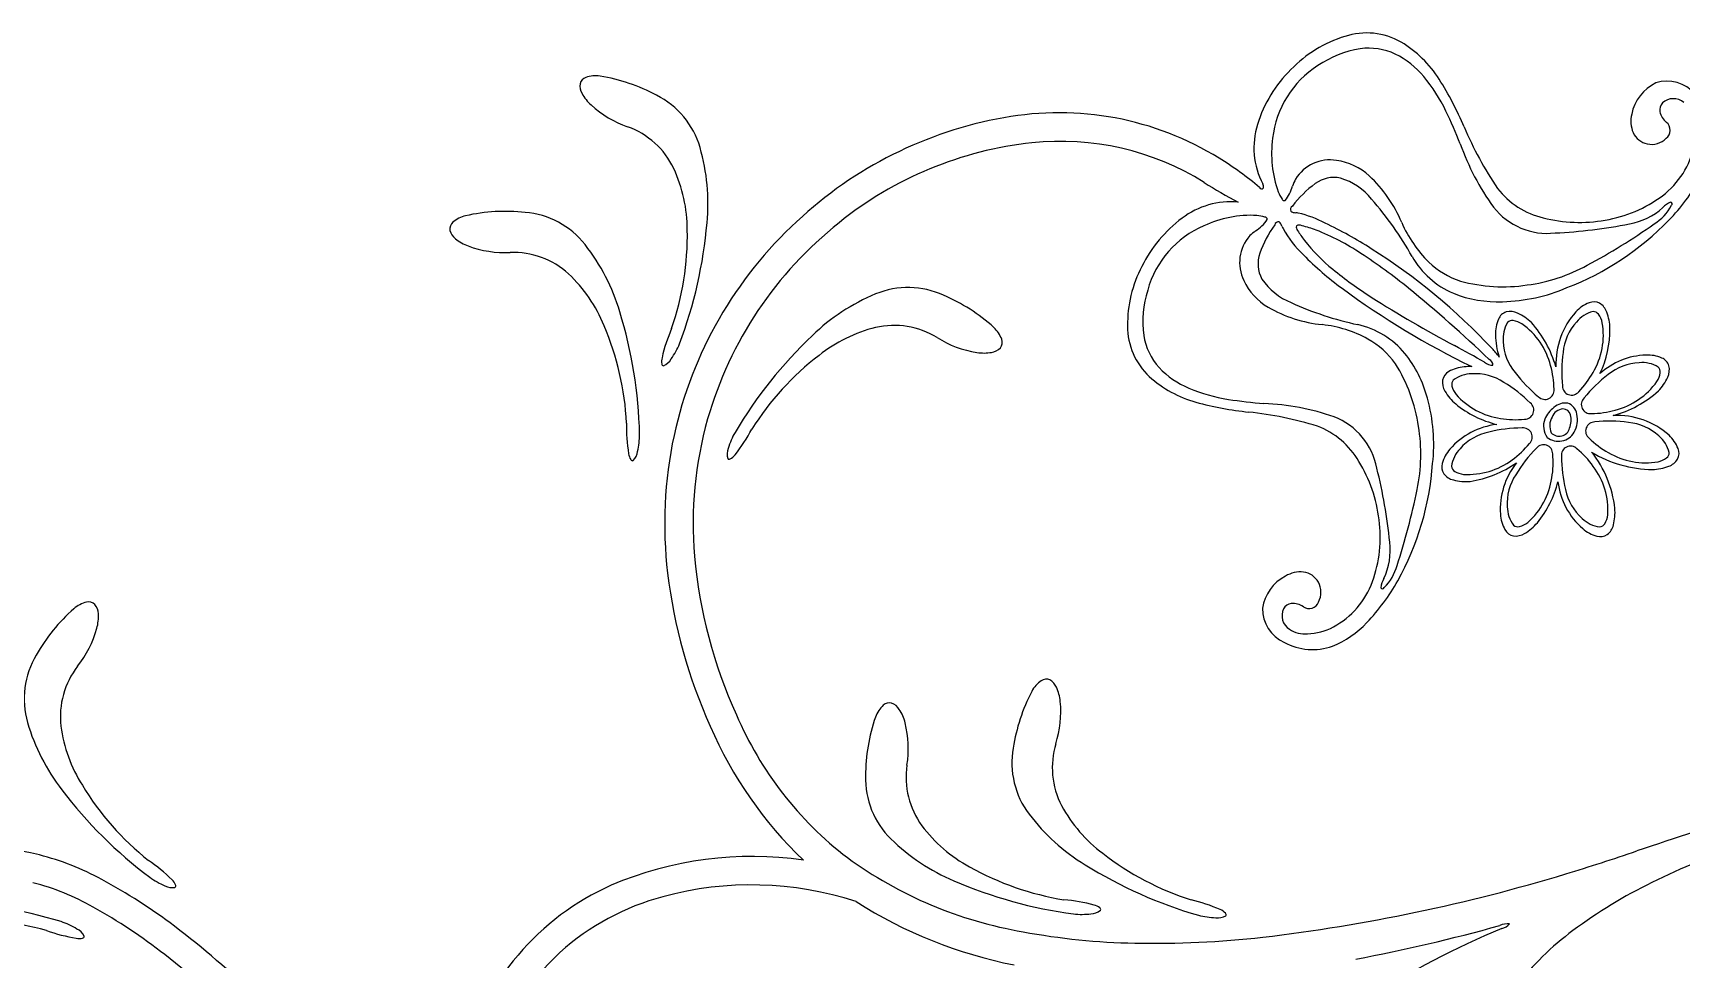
# Model space of a CAD drawing. Extents: x -4 to 4, y -4.07 to 4.07.
# Drawn here: x -0.791 to 0.542, y 3.317 to 4.066 of the extents above; entities that cross this region are included whole.
import ezdxf

# ---------------------------------------------------------------- set-up
doc = ezdxf.new("R2010")
doc.units = 0

msp = doc.modelspace()

# ---------------------------------------------------------------- linework, layer by layer
at = {"color": 7, "linetype": 'CONTINUOUS'}
for centre, radius, start, end in [((0.287744, 4.009721), 0.056523, 60.365346, 108.101369), ((0.287744, 4.009721), 0.056523, 60.365346, 108.101369), ((0.300882, 3.964591), 0.103513, 107.252178, 135.892366), ((0.300882, 3.964591), 0.103513, 107.252178, 135.892366), ((0.266107, 3.977368), 0.095384, 32.617442, 58.677936), ((0.266107, 3.977368), 0.095384, 32.617442, 58.677936), ((-0.336255, 4.023461), 0.012084, 171.941283, 210.832768), ((-0.336255, 4.023461), 0.012084, 171.941283, 210.832768), ((-0.341247, 4.023492), 0.007168, 108.662447, 166.587989), ((-0.341247, 4.023492), 0.007168, 108.662447, 166.587989), ((-0.335632, 4.006944), 0.024643, 81.621984, 108.718081), ((-0.335632, 4.006944), 0.024643, 81.621984, 108.718081), ((-0.355591, 3.886976), 0.146256, 61.754819, 80.734426), ((-0.355591, 3.886976), 0.146256, 61.754819, 80.734426), ((0.300288, 3.961356), 0.105373, 134.404225, 162.96138), ((0.300288, 3.961356), 0.105373, 134.404225, 162.96138), ((0.108999, 3.880302), 0.280052, 23.112465, 32.01839), ((0.108999, 3.880302), 0.280052, 23.112465, 32.01839), ((0.536832, 3.993916), 0.035344, 115.466535, 169.311409), ((0.536832, 3.993916), 0.035344, 115.466535, 169.311409), ((0.530668, 3.997442), 0.029786, 40.787757, 107.652642), ((0.530668, 3.997442), 0.029786, 40.787757, 107.652642), ((-0.314426, 4.034997), 0.036762, 208.834075, 227.362932), ((-0.314426, 4.034997), 0.036762, 208.834075, 227.362932), ((-0.316834, 3.95473), 0.06826, 15.984536, 63.498717), ((-0.316834, 3.95473), 0.06826, 15.984536, 63.498717), ((0.535728, 3.999859), 0.013183, 49.722999, 131.929096), ((0.535728, 3.999859), 0.013183, 49.722999, 131.929096), ((-0.281171, 4.072016), 0.086524, 227.767448, 250.688784), ((-0.281171, 4.072016), 0.086524, 227.767448, 250.688784), ((0.039101, 3.755915), 0.245777, 58.234962, 100.4917), ((0.039101, 3.755915), 0.245777, 58.234962, 100.4917), ((0.525888, 3.994754), 0.024464, 166.484313, 202.025295), ((0.525888, 3.994754), 0.024464, 166.484313, 202.025295), ((0.533356, 4.003899), 0.008643, 138.136576, 189.280907), ((0.533356, 4.003899), 0.008643, 138.136576, 189.280907), ((0.539141, 4.00539), 0.014603, 191.394197, 231.945424), ((0.539141, 4.00539), 0.014603, 191.394197, 231.945424), ((-0.332318, 3.927888), 0.066412, 25.630568, 70.166452), ((-0.332318, 3.927888), 0.066412, 25.630568, 70.166452), ((0.051751, 3.674368), 0.328273, 100.070846, 133.169581), ((0.051751, 3.674368), 0.328273, 100.070846, 133.169581), ((0.259338, 3.973301), 0.062724, 162.433566, 207.80418), ((0.259338, 3.973301), 0.062724, 162.433566, 207.80418), ((0.635676, 4.104097), 0.292202, 202.934472, 214.069959), ((0.635676, 4.104097), 0.292202, 202.934472, 214.069959), ((0.51804, 3.992367), 0.01631, 204.591179, 257.69784), ((0.51804, 3.992367), 0.01631, 204.591179, 257.69784), ((0.525104, 3.987503), 0.008134, 306.914647, 411.757449), ((0.525104, 3.987503), 0.008134, 306.914647, 411.757449), ((-0.406452, 3.928436), 0.161655, 354.387685, 376.196686), ((-0.406452, 3.928436), 0.161655, 354.387685, 376.196686), ((0.048768, 3.680542), 0.298446, 96.074991, 128.942523), ((0.048768, 3.680542), 0.298446, 96.074991, 128.942523), ((0.040493, 3.760186), 0.218373, 57.965974, 96.127451), ((0.040493, 3.760186), 0.218373, 57.965974, 96.127451), ((0.518009, 3.993125), 0.017046, 258.343289, 314.656479), ((0.518009, 3.993125), 0.017046, 258.343289, 314.656479), ((0.486178, 3.988896), 0.06792, 306.82203, 348.514845), ((0.486178, 3.988896), 0.06792, 306.82203, 348.514845), ((0.016267, 3.719463), 0.28879, 50.169326, 58.190438), ((0.016267, 3.719463), 0.28879, 50.169326, 58.190438), ((-0.380932, 3.906685), 0.11943, 0.096586, 24.712924), ((-0.380932, 3.906685), 0.11943, 0.096586, 24.712924), ((0.333313, 4.219899), 0.326688, 237.195805, 242.778976), ((0.333313, 4.219899), 0.326688, 237.195805, 242.778976), ((0.261414, 3.923884), 0.025444, 78.213367, 126.654028), ((0.261414, 3.923884), 0.025444, 78.213367, 126.654028), ((0.251171, 3.89891), 0.052217, 38.968418, 72.800491), ((0.251171, 3.89891), 0.052217, 38.968418, 72.800491), ((0.417165, 4.026661), 0.160432, 315.776572, 330.865691), ((0.417165, 4.026661), 0.160432, 315.776572, 330.865691), ((0.20284, 3.941711), 0.001666, 196.548067, 328.464933), ((0.20284, 3.941711), 0.001666, 196.548067, 328.464933), ((0.19969, 3.941891), 0.004689, 347.040555, 387.325672), ((0.19969, 3.941891), 0.004689, 347.040555, 387.325672), ((0.300599, 3.870727), 0.091483, 126.46768, 142.728156), ((0.300599, 3.870727), 0.091483, 126.46768, 142.728156), ((0.090786, 3.755327), 0.26743, 29.079379, 41.276435), ((0.090786, 3.755327), 0.26743, 29.079379, 41.276435), ((0.445638, 3.98079), 0.065848, 217.829698, 256.792871), ((0.445638, 3.98079), 0.065848, 217.829698, 256.792871), ((0.463705, 4.018843), 0.105361, 279.222579, 306.844648), ((0.463705, 4.018843), 0.105361, 279.222579, 306.844648), ((-0.434974, 3.894336), 0.024643, 103.618208, 130.714306), ((-0.434974, 3.894336), 0.024643, 103.618208, 130.714306), ((-0.408548, 3.775623), 0.146258, 83.750246, 102.729853), ((-0.408548, 3.775623), 0.146258, 83.750246, 102.729853), ((-0.397988, 3.852962), 0.068261, 37.980148, 85.49433), ((-0.397988, 3.852962), 0.068261, 37.980148, 85.49433), ((0.178055, 3.864509), 0.065143, 84.872107, 127.303126), ((0.178055, 3.864509), 0.065143, 84.872107, 127.303126), ((0.229444, 3.923284), 0.003286, 120.028148, 204.188098), ((0.229444, 3.923284), 0.003286, 120.028148, 204.188098), ((0.230506, 3.928688), 0.007877, 238.978776, 270.222426), ((0.230506, 3.928688), 0.007877, 238.978776, 270.222426), ((0.225496, 3.87722), 0.043882, 80.800256, 83.402977), ((0.225496, 3.87722), 0.043882, 80.800256, 83.402977), ((0.207888, 3.82192), 0.101645, 62.85182, 75.980862), ((0.207888, 3.82192), 0.101645, 62.85182, 75.980862), ((-0.446378, 3.907577), 0.007169, 130.660263, 188.585805), ((-0.446378, 3.907577), 0.007169, 130.660263, 188.585805), ((-0.441738, 3.909417), 0.012084, 193.937987, 232.829472), ((-0.441738, 3.909417), 0.012084, 193.937987, 232.829472), ((-0.492836, 3.902662), 0.231372, 340.91955, 361.046078), ((-0.492836, 3.902662), 0.231372, 340.91955, 361.046078), ((0.051875, 3.669716), 0.331765, 132.635618, 167.654038), ((0.051875, 3.669716), 0.331765, 132.635618, 167.654038), ((-0.609073, 3.943685), 0.364825, 339.316086, 355.116329), ((-0.609073, 3.943685), 0.364825, 339.316086, 355.116329), ((0.056181, 3.667106), 0.313567, 128.452868, 163.931877), ((0.056181, 3.667106), 0.313567, 128.452868, 163.931877), ((0.202928, 3.829517), 0.10806, 126.549148, 153.741289), ((0.202928, 3.829517), 0.10806, 126.549148, 153.741289), ((0.28763, 3.857362), 0.091487, 144.190558, 160.450578), ((0.28763, 3.857362), 0.091487, 144.190558, 160.450578), ((0.216637, 3.910146), 0.003285, 82.731009, 166.898745), ((0.216637, 3.910146), 0.003285, 82.731009, 166.898745), ((0.211775, 3.907556), 0.007878, 16.699588, 47.940763), ((0.211775, 3.907556), 0.007878, 16.699588, 47.940763), ((0.259548, 3.927327), 0.043872, 203.51993, 206.123109), ((0.259548, 3.927327), 0.043872, 203.51993, 206.123109), ((0.300326, 3.952762), 0.091813, 209.171061, 226.095198), ((0.300326, 3.952762), 0.091813, 209.171061, 226.095198), ((0.099477, 3.589767), 0.357814, 57.533804, 64.367165), ((0.099477, 3.589767), 0.357814, 57.533804, 64.367165), ((0.459752, 4.028793), 0.115839, 255.421199, 280.363718), ((0.459752, 4.028793), 0.115839, 255.421199, 280.363718), ((0.367812, 4.073325), 0.228348, 291.013337, 316.022665), ((0.367812, 4.073325), 0.228348, 291.013337, 316.022665), ((-0.425819, 3.928289), 0.036762, 230.829305, 249.358162), ((-0.425819, 3.928289), 0.036762, 230.829305, 249.358162), ((-0.408849, 3.97507), 0.086524, 249.763182, 272.684518), ((-0.408849, 3.97507), 0.086524, 249.763182, 272.684518), ((-0.471235, 3.795016), 0.161656, 16.383374, 38.192376), ((-0.471235, 3.795016), 0.161656, 16.383374, 38.192376), ((0.021165, 3.465276), 0.504887, 43.199926, 57.619406), ((0.021165, 3.465276), 0.504887, 43.199926, 57.619406), ((-0.402291, 3.822275), 0.066413, 47.625804, 92.161909), ((-0.402291, 3.822275), 0.066413, 47.625804, 92.161909), ((0.225365, 3.879383), 0.025443, 160.263693, 208.70523), ((0.225365, 3.879383), 0.025443, 160.263693, 208.70523), ((0.437396, 4.08737), 0.283903, 225.002837, 233.337301), ((0.437396, 4.08737), 0.283903, 225.002837, 233.337301), ((0.38509, 3.919834), 0.069733, 209.681535, 247.058222), ((0.38509, 3.919834), 0.069733, 209.681535, 247.058222), ((-0.439427, 3.784407), 0.119431, 22.092074, 46.708412), ((-0.439427, 3.784407), 0.119431, 22.092074, 46.708412), ((0.196051, 3.830183), 0.101628, 152.362993, 180.636922), ((0.196051, 3.830183), 0.101628, 152.362993, 180.636922), ((0.246279, 3.896451), 0.052217, 214.117499, 247.949796), ((0.246279, 3.896451), 0.052217, 214.117499, 247.949796), ((-0.04759, 3.705623), 0.161658, 112.436716, 134.24549), ((-0.04759, 3.705623), 0.161658, 112.436716, 134.24549), ((-0.083003, 3.792047), 0.068261, 65.13504, 112.649001), ((-0.083003, 3.792047), 0.068261, 65.13504, 112.649001), ((-0.111731, 3.719474), 0.146254, 47.898519, 66.878581), ((-0.111731, 3.719474), 0.146254, 47.898519, 66.878581), ((0.665976, 4.400465), 0.671552, 233.643717, 244.115135), ((0.665976, 4.400465), 0.671552, 233.643717, 244.115135), ((0.393518, 3.944194), 0.095468, 248.098983, 272.51458), ((0.393518, 3.944194), 0.095468, 248.098983, 272.51458), ((0.394426, 3.988645), 0.139865, 271.343788, 293.275652), ((0.394426, 3.988645), 0.139865, 271.343788, 293.275652), ((-0.664826, 3.733267), 0.364834, 1.311682, 17.111697), ((-0.664826, 3.733267), 0.364834, 1.311682, 17.111697), ((0.336977, 4.091688), 0.26744, 245.642071, 257.838899), ((0.336977, 4.091688), 0.26744, 245.642071, 257.838899), ((0.403828, 3.830732), 0.010293, 108.084869, 157.027898), ((0.403828, 3.830732), 0.010293, 108.084869, 157.027898), ((0.403835, 3.827082), 0.01381, 64.252927, 103.405525), ((0.403835, 3.827082), 0.01381, 64.252927, 103.405525), ((0.393199, 3.80279), 0.040323, 46.428396, 65.635145), ((0.393199, 3.80279), 0.040323, 46.428396, 65.635145), ((0.503789, 3.798562), 0.062985, 138.111441, 182.178283), ((0.503789, 3.798562), 0.062985, 138.111441, 182.178283), ((0.478829, 3.820048), 0.030065, 111.875024, 136.834755), ((0.478829, 3.820048), 0.030065, 111.875024, 136.834755), ((0.471488, 3.838406), 0.010294, 63.084677, 112.028145), ((0.471488, 3.838406), 0.010294, 63.084677, 112.028145), ((0.468912, 3.835821), 0.01381, 19.252437, 58.404813), ((0.468912, 3.835821), 0.01381, 19.252437, 58.404813), ((0.444213, 3.826164), 0.040324, 1.428697, 20.635445), ((0.444213, 3.826164), 0.040324, 1.428697, 20.635445), ((-0.541688, 3.738762), 0.231383, 2.915715, 23.041333), ((-0.541688, 3.738762), 0.231383, 2.915715, 23.041333), ((-0.153359, 3.774162), 0.131876, 156.36682, 167.150172), ((-0.153359, 3.774162), 0.131876, 156.36682, 167.150172), ((-0.080514, 3.71198), 0.119431, 103.920523, 128.536861), ((-0.080514, 3.71198), 0.119431, 103.920523, 128.536861), ((-0.094304, 3.763194), 0.066413, 58.46674, 103.002624), ((-0.094304, 3.763194), 0.066413, 58.46674, 103.002624), ((-0.030479, 3.809963), 0.024643, 19.91451, 47.010608), ((-0.030479, 3.809963), 0.024643, 19.91451, 47.010608), ((0.150535, 3.82899), 0.056106, 179.934616, 226.669774), ((0.150535, 3.82899), 0.056106, 179.934616, 226.669774), ((0.265232, 3.762239), 0.069733, 39.859315, 77.236226), ((0.265232, 3.762239), 0.069733, 39.859315, 77.236226), ((0.422001, 3.82294), 0.030066, 156.874053, 181.83333), ((0.422001, 3.82294), 0.030066, 156.874053, 181.83333), ((0.348358, 3.768336), 0.096589, 16.746884, 41.236573), ((0.348358, 3.768336), 0.096589, 16.746884, 41.236573), ((0.39968, 3.826734), 0.084846, 334.778201, 360.294234), ((0.39968, 3.826734), 0.084846, 334.778201, 360.294234), ((-0.32275, 3.83697), 0.059279, 324.428402, 338.063127), ((-0.32275, 3.83697), 0.059279, 324.428402, 338.063127), ((0.090823, 3.55687), 0.364823, 133.517232, 149.317704), ((0.090823, 3.55687), 0.364823, 133.517232, 149.317704), ((-0.013649, 3.89313), 0.086523, 237.944147, 260.86571), ((-0.013649, 3.89313), 0.086523, 237.944147, 260.86571), ((-0.017188, 3.819788), 0.012084, 277.800662, 316.691924), ((-0.017188, 3.819788), 0.012084, 277.800662, 316.691924), ((-0.014048, 3.815908), 0.007169, 322.043409, 379.968092), ((-0.014048, 3.815908), 0.007169, 322.043409, 379.968092), ((0.445079, 3.821838), 0.053128, 179.848225, 199.612878), ((0.445079, 3.821838), 0.053128, 179.848225, 199.612878), ((-0.268645, 3.800359), 0.013652, 166.73855, 188.09551), ((-0.268645, 3.800359), 0.013652, 166.73855, 188.09551), ((-0.280705, 3.798464), 0.001456, 181.089712, 272.002807), ((-0.280705, 3.798464), 0.001456, 181.089712, 272.002807), ((-0.285505, 3.808588), 0.012554, 292.72913, 330.919582), ((-0.285505, 3.808588), 0.012554, 292.72913, 330.919582), ((-0.013794, 3.622057), 0.231369, 127.587202, 147.713958), ((-0.013794, 3.622057), 0.231369, 127.587202, 147.713958), ((-0.021806, 3.844042), 0.036763, 261.27141, 279.800267), ((-0.021806, 3.844042), 0.036763, 261.27141, 279.800267), ((0.244377, 3.747085), 0.09547, 14.403631, 38.819001), ((0.244377, 3.747085), 0.09547, 14.403631, 38.819001), ((0.319791, 3.746337), 0.094799, 37.467741, 42.92127), ((0.319791, 3.746337), 0.094799, 37.467741, 42.92127), ((0.515757, 3.746957), 0.058727, 92.085136, 132.030682), ((0.515757, 3.746957), 0.058727, 92.085136, 132.030682), ((0.514583, 3.775596), 0.030064, 66.874769, 91.834726), ((0.514583, 3.775596), 0.030064, 66.874769, 91.834726), ((0.522373, 3.793768), 0.010293, 18.084431, 67.028336), ((0.522373, 3.793768), 0.010293, 18.084431, 67.028336), ((0.175562, 3.85933), 0.095385, 228.240729, 254.300998), ((0.175562, 3.85933), 0.095385, 228.240729, 254.300998), ((0.362807, 3.783683), 0.013811, 172.736014, 211.887276), ((0.362807, 3.783683), 0.013811, 172.736014, 211.887276), ((0.359178, 3.783299), 0.010294, 119.113303, 168.056333), ((0.359178, 3.783299), 0.010294, 119.113303, 168.056333), ((0.368867, 3.766064), 0.030065, 94.306792, 119.266296), ((0.368867, 3.766064), 0.030065, 94.306792, 119.266296), ((0.371455, 3.751812), 0.044497, 88.266206, 96.251151), ((0.371455, 3.751812), 0.044497, 88.266206, 96.251151), ((0.49443, 3.804398), 0.040324, 316.429338, 335.635631), ((0.49443, 3.804398), 0.040324, 316.429338, 335.635631), ((0.518723, 3.793762), 0.013811, 334.251526, 373.403233), ((0.518723, 3.793762), 0.013811, 334.251526, 373.403233), ((0.385825, 3.796857), 0.040326, 210.504778, 229.710616), ((0.385825, 3.796857), 0.040326, 210.504778, 229.710616), ((0.46433, 3.842151), 0.088401, 284.965606, 312.142833), ((0.46433, 3.842151), 0.088401, 284.965606, 312.142833), ((0.222712, 4.037886), 0.280054, 254.899192, 263.805117), ((0.222712, 4.037886), 0.280054, 254.899192, 263.805117), ((0.161865, 3.468866), 0.292212, 72.848602, 83.98386), ((0.161865, 3.468866), 0.292212, 72.848602, 83.98386), ((0.202111, 3.733282), 0.13987, 353.642461, 375.573644), ((0.202111, 3.733282), 0.13987, 353.642461, 375.573644), ((0.413284, 3.831706), 0.08468, 230.785983, 256.092617), ((0.413284, 3.831706), 0.08468, 230.785983, 256.092617), ((0.45295, 3.7448), 0.022951, 126.732528, 157.120259), ((0.45295, 3.7448), 0.022951, 126.732528, 157.120259), ((0.447134, 3.751909), 0.010124, 93.543707, 159.308605), ((0.447134, 3.751909), 0.010124, 93.543707, 159.308605), ((0.448431, 3.753414), 0.013432, 81.11211, 133.276101), ((0.448431, 3.753414), 0.013432, 81.11211, 133.276101), ((0.446518, 3.755596), 0.006417, 15.852118, 90.086729), ((0.446518, 3.755596), 0.006417, 15.852118, 90.086729), ((0.446556, 3.756048), 0.011347, 9.4763, 69.627838), ((0.446556, 3.756048), 0.011347, 9.4763, 69.627838), ((0.437117, 3.753353), 0.021129, 331.252159, 372.471948), ((0.437117, 3.753353), 0.021129, 331.252159, 372.471948), ((-0.178779, 3.746763), 0.131879, 178.362424, 189.145776), ((-0.178779, 3.746763), 0.131879, 178.362424, 189.145776), ((0.056351, 3.669142), 0.313173, 164.298502, 184.816816), ((0.056351, 3.669142), 0.313173, 164.298502, 184.816816), ((-0.326119, 3.807013), 0.131877, 321.482522, 332.266102), ((-0.326119, 3.807013), 0.131877, 321.482522, 332.266102), ((0.224533, 3.686571), 0.065849, 30.124743, 69.087471), ((0.224533, 3.686571), 0.065849, 30.124743, 69.087471), ((0.400336, 3.689626), 0.060338, 97.048934, 138.669699), ((0.400336, 3.689626), 0.060338, 97.048934, 138.669699), ((0.446058, 3.748204), 0.015284, 158.833896, 216.769536), ((0.446058, 3.748204), 0.015284, 158.833896, 216.769536), ((0.449861, 3.748498), 0.014059, 150.193033, 203.946424), ((0.449861, 3.748498), 0.014059, 150.193033, 203.946424), ((0.443457, 3.748742), 0.008771, 222.722075, 344.43346), ((0.443457, 3.748742), 0.008771, 222.722075, 344.43346), ((0.43165, 3.753347), 0.021418, 341.040271, 370.768881), ((0.43165, 3.753347), 0.021418, 341.040271, 370.768881), ((0.490039, 3.693463), 0.063352, 48.208924, 92.60579), ((0.490039, 3.693463), 0.063352, 48.208924, 92.60579), ((-0.359369, 3.741559), 0.059281, 346.422826, 360.057323), ((-0.359369, 3.741559), 0.059281, 346.422826, 360.057323), ((0.063362, 3.668973), 0.34315, 167.942908, 186.677808), ((0.063362, 3.668973), 0.34315, 167.942908, 186.677808), ((-0.171304, 3.713905), 0.059274, 150.568684, 164.204551), ((-0.171304, 3.713905), 0.059274, 150.568684, 164.204551), ((0.442949, 3.750514), 0.014654, 231.436842, 330.017388), ((0.442949, 3.750514), 0.014654, 231.436842, 330.017388), ((0.51169, 3.718768), 0.030064, 21.872959, 46.833143), ((0.51169, 3.718768), 0.030064, 21.872959, 46.833143), ((-0.295488, 3.727875), 0.013651, 188.734341, 210.091074), ((-0.295488, 3.727875), 0.013651, 188.734341, 210.091074), ((-0.305961, 3.721601), 0.001456, 203.082243, 293.994753), ((-0.305961, 3.721601), 0.001456, 203.082243, 293.994753), ((-0.314203, 3.729191), 0.012554, 314.724248, 352.914922), ((-0.314203, 3.729191), 0.012554, 314.724248, 352.914922), ((-0.216724, 3.725279), 0.012553, 157.713025, 195.90526), ((-0.216724, 3.725279), 0.012553, 157.713025, 195.90526), ((-0.227629, 3.722707), 0.001456, 216.634628, 307.545578), ((-0.227629, 3.722707), 0.001456, 216.634628, 307.545578), ((-0.233678, 3.733311), 0.013652, 300.537715, 321.894221), ((-0.233678, 3.733311), 0.013652, 300.537715, 321.894221), ((0.182713, 3.659098), 0.115842, 6.554393, 31.496685), ((0.182713, 3.659098), 0.115842, 6.554393, 31.496685), ((0.358784, 3.715205), 0.010294, 164.112616, 213.054552), ((0.358784, 3.715205), 0.010294, 164.112616, 213.054552), ((0.377822, 3.709869), 0.030065, 139.304939, 164.26467), ((0.377822, 3.709869), 0.030065, 139.304939, 164.26467), ((0.357535, 3.792914), 0.09053, 278.777695, 304.581157), ((0.357535, 3.792914), 0.09053, 278.777695, 304.581157), ((0.456492, 3.680605), 0.060747, 141.550456, 183.574375), ((0.456492, 3.680605), 0.060747, 141.550456, 183.574375), ((0.5192, 3.807115), 0.094045, 238.241415, 269.762608), ((0.5192, 3.807115), 0.094045, 238.241415, 269.762608), ((0.399252, 3.671503), 0.089776, 6.431273, 38.305444), ((0.399252, 3.671503), 0.089776, 6.431273, 38.305444), ((0.527462, 3.728684), 0.013811, 289.252942, 328.404873), ((0.527462, 3.728684), 0.013811, 289.252942, 328.404873), ((0.530047, 3.726108), 0.010294, 333.085334, 382.027488), ((0.530047, 3.726108), 0.010294, 333.085334, 382.027488), ((0.113353, 3.7341), 0.228351, 330.895606, 355.904934), ((0.113353, 3.7341), 0.228351, 330.895606, 355.904934), ((0.361078, 3.718042), 0.01381, 217.734118, 256.887606), ((0.361078, 3.718042), 0.01381, 217.734118, 256.887606), ((0.368038, 3.743629), 0.040321, 255.504561, 274.712675), ((0.368038, 3.743629), 0.040321, 255.504561, 274.712675), ((0.517805, 3.753381), 0.040322, 271.428714, 290.635917), ((0.517805, 3.753381), 0.040322, 271.428714, 290.635917), ((0.360223, 3.723482), 0.084656, 320.782228, 346.096786), ((0.360223, 3.723482), 0.084656, 320.782228, 346.096786), ((0.502284, 3.710544), 0.06034, 187.048241, 228.669227), ((0.502284, 3.710544), 0.06034, 187.048241, 228.669227), ((0.448275, 3.678246), 0.040325, 345.505352, 364.712101), ((0.448275, 3.678246), 0.040325, 345.505352, 364.712101), ((0.193384, 3.658211), 0.105363, 340.074121, 367.695964), ((0.193384, 3.658211), 0.105363, 340.074121, 367.695964), ((0.425842, 3.679074), 0.030064, 184.304959, 209.265596), ((0.425842, 3.679074), 0.030064, 184.304959, 209.265596), ((0.395051, 3.696032), 0.040325, 300.50455, 319.710843), ((0.395051, 3.696032), 0.040325, 300.50455, 319.710843), ((0.482038, 3.688031), 0.030066, 229.306957, 254.266235), ((0.482038, 3.688031), 0.030066, 229.306957, 254.266235), ((0.473865, 3.671286), 0.013811, 307.737018, 346.889839), ((0.473865, 3.671286), 0.013811, 307.737018, 346.889839), ((0.408608, 3.669386), 0.010293, 209.114706, 258.058174), ((0.408608, 3.669386), 0.010293, 209.114706, 258.058174), ((0.408225, 3.673015), 0.013811, 262.736125, 301.887165), ((0.408225, 3.673015), 0.013811, 262.736125, 301.887165), ((0.476703, 3.668992), 0.010294, 254.112479, 303.05529), ((0.476703, 3.668992), 0.010294, 254.112479, 303.05529), ((0.136878, 3.677979), 0.394163, 185.113956, 204.477724), ((0.136878, 3.677979), 0.394163, 185.113956, 204.477724), ((0.142576, 3.67961), 0.423065, 186.861142, 204.326302), ((0.142576, 3.67961), 0.423065, 186.861142, 204.326302), ((0.238513, 3.595503), 0.035344, 117.606437, 171.452179), ((0.238513, 3.595503), 0.035344, 117.606437, 171.452179), ((0.234527, 3.605729), 0.024465, 84.893973, 120.43406), ((0.234527, 3.605729), 0.024465, 84.893973, 120.43406), ((0.234527, 3.613933), 0.01631, 29.22056, 82.328307), ((0.234527, 3.613933), 0.01631, 29.22056, 82.328307), ((0.233792, 3.613741), 0.017046, 332.2617, 388.575968), ((0.233792, 3.613741), 0.017046, 332.2617, 388.575968), ((0.228577, 3.645426), 0.06792, 298.402897, 340.096156), ((0.228577, 3.645426), 0.06792, 298.402897, 340.096156), ((0.172364, 3.700461), 0.16043, 316.052355, 331.141703), ((0.172364, 3.700461), 0.16043, 316.052355, 331.141703), ((-0.660489, 3.490997), 0.146257, 131.571489, 150.551324), ((-0.741474, 3.581728), 0.024643, 103.586828, 130.682926), ((-0.745572, 3.598715), 0.007169, 45.716864, 103.642191), ((-0.749774, 3.596021), 0.012084, 1.473281, 40.364988), ((0.233346, 3.600375), 0.029787, 179.266442, 246.130696), ((0.233346, 3.600375), 0.029787, 179.266442, 246.130696), ((0.232506, 3.594829), 0.013184, 154.990406, 237.196503), ((0.232506, 3.594829), 0.013184, 154.990406, 237.196503), ((0.22795, 3.595923), 0.008643, 97.637419, 148.78175), ((0.22795, 3.595923), 0.008643, 97.637419, 148.78175), ((0.228208, 3.589954), 0.014603, 54.97534, 95.526123), ((0.228208, 3.589954), 0.014603, 54.97534, 95.526123), ((0.241236, 3.608589), 0.008134, 235.161081, 340.005543), ((0.241236, 3.608589), 0.008134, 235.161081, 340.005543), ((-0.82228, 3.607622), 0.086523, 321.61669, 344.538253), ((-0.774388, 3.594106), 0.036761, 344.941887, 363.470972), ((0.238637, 3.627496), 0.047364, 271.505547, 298.015012), ((0.238637, 3.627496), 0.047364, 271.505547, 298.015012), ((0.230911, 3.642345), 0.077955, 291.984836, 316.942076), ((0.230911, 3.642345), 0.077955, 291.984836, 316.942076), ((0.244204, 3.615874), 0.048493, 241.804696, 289.127683), ((0.244204, 3.615874), 0.048493, 241.804696, 289.127683), ((0.237869, 3.603107), 0.023046, 237.138464, 275.010349), ((0.237869, 3.603107), 0.023046, 237.138464, 275.010349), ((-0.729457, 3.52755), 0.06826, 148.806732, 196.321132), ((-0.702023, 3.513138), 0.066413, 142.139549, 186.675212), ((0.146683, 3.465942), 0.146253, 152.464432, 171.444267), ((0.146683, 3.465942), 0.146253, 152.464432, 171.444267), ((0.038669, 3.521825), 0.024643, 124.480012, 151.575884), ((0.038669, 3.521825), 0.024643, 124.480012, 151.575884), ((0.028782, 3.536234), 0.007168, 66.607117, 124.53223), ((0.028782, 3.536234), 0.007168, 66.607117, 124.53223), ((0.025818, 3.532218), 0.012083, 22.367947, 61.259655), ((0.025818, 3.532218), 0.012083, 22.367947, 61.259655), ((0.003505, 3.521651), 0.036761, 5.835065, 24.364149), ((0.003505, 3.521651), 0.036761, 5.835065, 24.364149), ((-0.086222, 3.50434), 0.024643, 132.972468, 160.068566), ((-0.086222, 3.50434), 0.024643, 132.972468, 160.068566), ((-0.098129, 3.51713), 0.007168, 75.099894, 133.025436), ((-0.098129, 3.51713), 0.007168, 75.099894, 133.025436), ((-0.100468, 3.512721), 0.012083, 30.858379, 69.749864), ((-0.100468, 3.512721), 0.012083, 30.858379, 69.749864), ((-0.120976, 3.498974), 0.036762, 14.327532, 32.856389), ((-0.120976, 3.498974), 0.036762, 14.327532, 32.856389), ((-0.04606, 3.517199), 0.086524, 342.509785, 365.431121), ((-0.04606, 3.517199), 0.086524, 342.509785, 365.431121), ((-0.639658, 3.553221), 0.161656, 196.109066, 217.918067), ((-0.649602, 3.521199), 0.119432, 187.592906, 212.209244), ((0.060883, 3.636102), 0.330758, 203.288066, 226.314224), ((0.060883, 3.636102), 0.330758, 203.288066, 226.314224), ((0.043075, 3.627776), 0.28807, 203.120248, 232.548644), ((0.043075, 3.627776), 0.28807, 203.120248, 232.548644), ((0.02886, 3.465019), 0.146253, 160.956002, 179.935837), ((0.02886, 3.465019), 0.146253, 160.956002, 179.935837), ((-0.169338, 3.487252), 0.086523, 351.001676, 373.923012), ((-0.169338, 3.487252), 0.086523, 351.001676, 373.923012), ((0.069218, 3.475495), 0.068261, 169.699841, 217.213803), ((0.069218, 3.475495), 0.068261, 169.699841, 217.213803), ((0.099985, 3.471814), 0.066412, 163.03263, 207.568515), ((0.099985, 3.471814), 0.066412, 163.03263, 207.568515), ((-0.049167, 3.463029), 0.06826, 178.191839, 225.705801), ((-0.049167, 3.463029), 0.06826, 178.191839, 225.705801), ((-0.018194, 3.463932), 0.066412, 171.524456, 216.060341), ((-0.018194, 3.463932), 0.066412, 171.524456, 216.060341), ((-0.47654, 3.674406), 0.364839, 217.189395, 232.989182), ((-0.552874, 3.577602), 0.23137, 211.259615, 231.38637), ((0.146085, 3.49804), 0.119431, 208.48602, 233.102132), ((0.146085, 3.49804), 0.119431, 208.48602, 233.102132), ((0.023529, 3.496678), 0.119431, 216.977801, 241.593912), ((0.023529, 3.496678), 0.119431, 216.977801, 241.593912), ((0.143955, 3.531503), 0.161654, 217.002314, 238.811315), ((0.143955, 3.531503), 0.161654, 217.002314, 238.811315), ((1.580776, 0.223745), 3.357257, 106.983658, 108.666519), ((1.580776, 0.223745), 3.357257, 106.983658, 108.666519), ((0.782997, 2.842862), 0.597804, 100.847496, 116.274077), ((0.782997, 2.842862), 0.597804, 100.847496, 116.274077), ((-0.95164, 2.678253), 0.741788, 77.051133, 86.090238), ((0.016483, 3.52946), 0.161657, 225.493781, 247.302555), ((0.016483, 3.52946), 0.161657, 225.493781, 247.302555), ((-0.838076, 3.193473), 0.214275, 61.229836, 75.774179), ((-0.20946, 3.111261), 0.288712, 81.657873, 113.199304), ((-0.20946, 3.111261), 0.288712, 81.657873, 113.199304), ((0.066604, 3.671082), 0.336844, 233.850791, 260.318873), ((0.066604, 3.671082), 0.336844, 233.850791, 260.318873), ((0.216339, 3.585229), 0.231368, 232.152409, 252.279164), ((0.216339, 3.585229), 0.231368, 232.152409, 252.279164), ((-0.113401, 5.224934), 1.923099, 286.997091, 288.797059), ((-0.113401, 5.224934), 1.923099, 286.997091, 288.797059), ((-0.771125, 3.287567), 0.131874, 45.15465, 55.93823), ((0.080138, 3.593288), 0.231371, 240.644486, 260.770787), ((0.080138, 3.593288), 0.231371, 240.644486, 260.770787), ((0.253119, 3.702873), 0.364816, 238.082492, 253.882963), ((0.253119, 3.702873), 0.364816, 238.082492, 253.882963), ((0.037213, 4.742145), 1.417372, 276.748136, 286.879675), ((0.037213, 4.742145), 1.417372, 276.748136, 286.879675), ((-0.840146, 3.186886), 0.198138, 60.282816, 75.511355), ((-0.946848, 2.98691), 0.44771, 52.802916, 61.751176), ((-0.661522, 3.431181), 0.059281, 234.245023, 247.879519), ((-0.677833, 3.387285), 0.012554, 241.386516, 279.577636), ((-0.687684, 3.371319), 0.013652, 24.210473, 45.567433), ((-0.676479, 3.376163), 0.001456, 300.301411, 391.212167), ((-0.235847, 3.182083), 0.213254, 114.178859, 139.63717), ((-0.235847, 3.182083), 0.213254, 114.178859, 139.63717), ((-0.209768, 3.104474), 0.272463, 71.880464, 105.196872), ((-0.209768, 3.104474), 0.272463, 71.880464, 105.196872), ((0.099145, 3.715075), 0.364823, 246.574162, 262.374405), ((0.099145, 3.715075), 0.364823, 246.574162, 262.374405), ((0.698696, 3.012254), 0.408596, 116.188811, 126.684471), ((0.698696, 3.012254), 0.408596, 116.188811, 126.684471), ((-0.874087, 2.99822), 0.364837, 73.054909, 88.854924), ((-0.957746, 2.970749), 0.444174, 51.949085, 60.929152), ((-0.228933, 3.171275), 0.202977, 104.919112, 131.892713), ((-0.228933, 3.171275), 0.202977, 104.919112, 131.892713), ((0.073825, 3.674828), 0.369479, 237.438302, 258.90363), ((0.073825, 3.674828), 0.369479, 237.438302, 258.90363), ((0.032278, 3.233476), 0.131874, 74.540085, 85.323666), ((0.032278, 3.233476), 0.131874, 74.540085, 85.323666), ((0.063887, 3.347395), 0.013652, 53.596828, 74.953561), ((0.063887, 3.347395), 0.013652, 53.596828, 74.953561), ((0.071274, 3.357115), 0.001456, 329.687864, 420.598619), ((0.071274, 3.357115), 0.001456, 329.687864, 420.598619), ((0.115872, 3.236431), 0.131876, 66.048141, 76.831493), ((0.115872, 3.236431), 0.131876, 66.048141, 76.831493), ((-0.84073, 3.116893), 0.231375, 74.658142, 94.78467), ((-0.786266, 3.290907), 0.059275, 58.165851, 71.801718), ((0.057311, 3.412393), 0.05928, 263.629651, 277.264376), ((0.057311, 3.412393), 0.05928, 263.629651, 277.264376), ((0.064637, 3.366141), 0.012553, 270.772829, 308.964172), ((0.064637, 3.366141), 0.012553, 270.772829, 308.964172), ((0.167053, 3.409692), 0.059281, 255.13573, 268.770227), ((0.167053, 3.409692), 0.059281, 255.13573, 268.770227), ((0.167468, 3.362866), 0.012554, 262.277944, 300.467504), ((0.167468, 3.362866), 0.012554, 262.277944, 300.467504), ((0.163958, 3.344435), 0.013651, 45.107617, 66.46435), ((0.163958, 3.344435), 0.013651, 45.107617, 66.46435), ((0.172699, 3.352957), 0.001456, 321.191439, 412.107264), ((0.172699, 3.352957), 0.001456, 321.191439, 412.107264), ((0.401581, 3.330456), 0.01501, 83.536032, 114.018558), ((0.401581, 3.330456), 0.01501, 83.536032, 114.018558), ((0.394861, 3.352476), 0.01101, 281.394683, 319.800178), ((0.394861, 3.352476), 0.01101, 281.394683, 319.800178), ((-0.734639, 3.464026), 0.131873, 250.105509, 260.889546), ((-0.75326, 3.347279), 0.013651, 260.473779, 281.831648), ((-0.760374, 3.32992), 0.012554, 26.465728, 64.657071), ((-0.750584, 3.335369), 0.001456, 274.837878, 365.748829), ((-1.137221, 2.740032), 0.759459, 39.370303, 52.622466), ((0.110173, 3.87638), 0.54661, 259.435727, 268.978206), ((0.110173, 3.87638), 0.54661, 259.435727, 268.978206), ((0.115391, 4.133341), 0.803623, 268.932976, 276.313329), ((0.115391, 4.133341), 0.803623, 268.932976, 276.313329), ((0.03695, 4.61628), 1.32167, 280.548929, 285.739497), ((0.03695, 4.61628), 1.32167, 280.548929, 285.739497), ((0.671942, 2.685398), 0.711536, 112.727922, 122.548362), ((0.671942, 2.685398), 0.711536, 112.727922, 122.548362), ((0.583487, 3.163951), 0.218124, 126.220729, 143.175636), ((0.583487, 3.163951), 0.218124, 126.220729, 143.175636), ((-1.153013, 2.724369), 0.758547, 38.397776, 51.805028), ((-0.216329, 3.168354), 0.237026, 140.16381, 163.881731), ((-0.216329, 3.168354), 0.237026, 140.16381, 163.881731), ((-0.224308, 3.172536), 0.205172, 133.089356, 164.450197), ((-0.224308, 3.172536), 0.205172, 133.089356, 164.450197)]:
    msp.add_arc(centre, radius, start, end, dxfattribs=at)
at = {"color": 1, "linetype": 'CONTINUOUS'}
for centre, radius, start, end in [((0.295424, 3.971959), 0.082506, 98.989405, 124.727014), ((0.295424, 3.971959), 0.082506, 98.989405, 124.727014), ((0.289397, 4.003199), 0.05072, 64.882073, 97.778117), ((0.289397, 4.003199), 0.05072, 64.882073, 97.778117), ((0.290957, 3.97242), 0.079655, 122.274589, 173.79149), ((0.290957, 3.97242), 0.079655, 122.274589, 173.79149), ((0.280177, 3.986571), 0.069701, 39.522077, 63.821652), ((0.280177, 3.986571), 0.069701, 39.522077, 63.821652), ((0.230913, 3.944832), 0.134266, 25.679487, 39.883232), ((0.230913, 3.944832), 0.134266, 25.679487, 39.883232), ((-0.021872, 3.823841), 0.414514, 21.613161, 25.610396), ((-0.021872, 3.823841), 0.414514, 21.613161, 25.610396), ((0.30176, 3.968444), 0.090867, 172.035228, 199.795067), ((0.30176, 3.968444), 0.090867, 172.035228, 199.795067), ((0.549718, 4.041639), 0.197277, 199.273583, 216.132073), ((0.549718, 4.041639), 0.197277, 199.273583, 216.132073), ((0.258089, 3.930766), 0.032749, 80.535567, 148.38931), ((0.258089, 3.930766), 0.032749, 80.535567, 148.38931), ((0.256776, 3.914776), 0.048755, 47.225101, 82.102915), ((0.256776, 3.914776), 0.048755, 47.225101, 82.102915), ((1.000414, 3.623592), 0.835719, 157.163984, 157.578805), ((1.000414, 3.623592), 0.835719, 157.163984, 157.578805), ((0.214825, 3.870349), 0.109857, 22.763909, 46.900534), ((0.214825, 3.870349), 0.109857, 22.763909, 46.900534), ((0.250138, 3.952149), 0.03684, 203.141317, 213.524453), ((0.250138, 3.952149), 0.03684, 203.141317, 213.524453), ((0.221228, 3.932475), 0.001923, 200.484434, 287.923901), ((0.221228, 3.932475), 0.001923, 200.484434, 287.923901), ((0.197669, 3.950553), 0.031297, 320.501616, 344.798472), ((0.197669, 3.950553), 0.031297, 320.501616, 344.798472), ((0.194475, 3.82782), 0.090865, 87.122014, 114.882982), ((0.194475, 3.82782), 0.090865, 87.122014, 114.882982), ((0.195043, 3.881945), 0.036843, 73.394404, 83.776396), ((0.195043, 3.881945), 0.036843, 73.394404, 83.776396), ((0.433926, 3.959291), 0.055228, 217.966595, 276.428082), ((0.433926, 3.959291), 0.055228, 217.966595, 276.428082), ((0.491011, 3.965143), 0.054136, 279.90207, 311.951325), ((0.491011, 3.965143), 0.054136, 279.90207, 311.951325), ((0.498755, 3.945874), 0.040325, 302.078617, 331.740747), ((0.498755, 3.945874), 0.040325, 302.078617, 331.740747), ((0.539187, 3.914494), 0.01586, 110.709747, 139.084112), ((0.539187, 3.914494), 0.01586, 110.709747, 139.084112), ((0.533482, 3.927934), 0.001399, 304.516475, 446.069108), ((0.533482, 3.927934), 0.001399, 304.516475, 446.069108), ((0.187527, 3.836996), 0.079655, 113.126415, 164.64397), ((0.187527, 3.836996), 0.079655, 113.126415, 164.64397), ((0.727566, 3.259991), 0.835441, 129.34167, 129.756721), ((0.727566, 3.259991), 0.835441, 129.34167, 129.756721), ((0.181307, 3.932606), 0.031291, 302.118764, 326.417659), ((0.181307, 3.932606), 0.031291, 302.118764, 326.417659), ((0.205452, 3.915331), 0.001923, 359.000432, 446.435161), ((0.205452, 3.915331), 0.001923, 359.000432, 446.435161), ((0.23485, 3.909215), 0.004057, 165.125779, 224.640281), ((0.23485, 3.909215), 0.004057, 165.125779, 224.640281), ((0.233273, 3.905601), 0.005211, 64.376275, 116.722944), ((0.233273, 3.905601), 0.005211, 64.376275, 116.722944), ((0.322613, 3.9636), 0.107207, 212.268672, 217.430378), ((0.322613, 3.9636), 0.107207, 212.268672, 217.430378), ((0.205493, 3.796241), 0.117947, 69.445576, 75.24794), ((0.205493, 3.796241), 0.117947, 69.445576, 75.24794), ((0.181226, 3.735848), 0.183022, 56.139985, 68.970216), ((0.181226, 3.735848), 0.183022, 56.139985, 68.970216), ((0.409315, 3.953177), 0.101539, 203.39637, 225.392726), ((0.409315, 3.953177), 0.101539, 203.39637, 225.392726), ((0.419435, 4.321152), 0.417254, 272.839997, 281.177665), ((0.419435, 4.321152), 0.417254, 272.839997, 281.177665), ((0.225147, 4.32905), 0.511092, 298.126073, 305.256866), ((0.225147, 4.32905), 0.511092, 298.126073, 305.256866), ((0.217816, 3.880562), 0.03275, 138.528956, 206.382489), ((0.217816, 3.880562), 0.03275, 138.528956, 206.382489), ((0.347435, 3.983422), 0.138967, 217.699944, 231.25428), ((0.347435, 3.983422), 0.138967, 217.699944, 231.25428), ((0.027738, 3.498148), 0.465953, 50.888675, 56.752649), ((0.027738, 3.498148), 0.465953, 50.888675, 56.752649), ((0.385305, 3.93037), 0.068449, 226.295146, 251.520951), ((0.385305, 3.93037), 0.068449, 226.295146, 251.520951), ((0.400279, 3.996354), 0.135145, 277.343804, 299.137815), ((0.400279, 3.996354), 0.135145, 277.343804, 299.137815), ((0.232731, 3.886472), 0.048756, 204.814603, 239.692418), ((0.232731, 3.886472), 0.048756, 204.814603, 239.692418), ((0.47368, 4.135867), 0.336889, 230.734999, 237.266554), ((0.47368, 4.135867), 0.336889, 230.734999, 237.266554), ((0.398101, 3.993349), 0.132468, 254.907496, 278.444239), ((0.398101, 3.993349), 0.132468, 254.907496, 278.444239), ((0.189271, 3.832855), 0.082509, 162.191136, 187.928293), ((0.189271, 3.832855), 0.082509, 162.191136, 187.928293), ((0.843444, 4.72276), 1.030543, 237.617279, 241.953594), ((0.843444, 4.72276), 1.030543, 237.617279, 241.953594), ((-0.416627, 2.9577), 1.165624, 46.424115, 50.698801), ((-0.416627, 2.9577), 1.165624, 46.424115, 50.698801), ((0.263026, 3.939534), 0.109856, 240.017381, 264.154234), ((0.263026, 3.939534), 0.109856, 240.017381, 264.154234), ((0.24038, 3.729356), 0.101542, 61.525378, 83.52128), ((0.24038, 3.729356), 0.101542, 61.525378, 83.52128), ((0.157627, 3.829531), 0.05072, 189.139853, 222.035897), ((0.157627, 3.829531), 0.05072, 189.139853, 222.035897), ((0.255213, 3.758965), 0.068452, 35.397376, 60.622729), ((0.255213, 3.758965), 0.068452, 35.397376, 60.622729), ((-0.272509, 2.649066), 1.324374, 60.327064, 61.526139), ((-0.272509, 2.649066), 1.324374, 60.327064, 61.526139), ((0.198686, 3.728396), 0.132468, 8.474001, 32.010971), ((0.198686, 3.728396), 0.132468, 8.474001, 32.010971), ((0.389729, 3.807662), 0.010295, 230.061801, 270.960049), ((0.389729, 3.807662), 0.010295, 230.061801, 270.960049), ((0.384845, 3.797508), 0.005058, 358.417024, 426.60023), ((0.384845, 3.797508), 0.005058, 358.417024, 426.60023), ((0.170852, 3.843189), 0.0697, 223.095513, 247.395314), ((0.170852, 3.843189), 0.0697, 223.095513, 247.395314), ((0.196448, 3.902469), 0.134267, 247.0348, 261.238545), ((0.196448, 3.902469), 0.134267, 247.0348, 261.238545), ((0.23864, 4.179482), 0.414475, 261.307073, 265.304996), ((0.23864, 4.179482), 0.414475, 261.307073, 265.304996), ((0.196605, 3.569288), 0.197277, 70.785623, 87.644113), ((0.196605, 3.569288), 0.197277, 70.785623, 87.644113), ((0.241694, 3.704033), 0.055227, 10.489658, 68.95093), ((0.241694, 3.704033), 0.055227, 10.489658, 68.95093), ((0.196436, 3.725439), 0.135153, 347.780751, 369.573627), ((0.196436, 3.725439), 0.135153, 347.780751, 369.573627), ((-0.108717, 3.612589), 0.417249, 5.740963, 14.07886), ((-0.108717, 3.612589), 0.417249, 5.740963, 14.07886), ((-0.172873, 3.796183), 0.511149, 341.662207, 348.792313), ((-0.172873, 3.796183), 0.511149, 341.662207, 348.792313), ((0.252707, 3.647715), 0.054137, 334.965823, 367.015078), ((0.252707, 3.647715), 0.054137, 334.965823, 367.015078), ((0.315185, 3.616363), 0.015861, 147.834977, 176.208214), ((0.315185, 3.616363), 0.015861, 147.834977, 176.208214), ((0.273394, 3.645915), 0.040328, 315.176268, 344.836821), ((0.273394, 3.645915), 0.040328, 315.176268, 344.836821), ((0.300665, 3.617909), 0.001399, 200.843928, 342.397628), ((0.300665, 3.617909), 0.001399, 200.843928, 342.397628)]:
    msp.add_arc(centre, radius, start, end, dxfattribs=at)
at = {"color": 2, "linetype": 'CONTINUOUS'}
for centre, radius, start, end in [((0.476806, 3.816296), 0.025191, 103.810042, 140.414235), ((0.476806, 3.816296), 0.025191, 103.810042, 140.414235), ((0.470918, 3.83544), 0.00532, 36.956418, 91.342678), ((0.470918, 3.83544), 0.00532, 36.956418, 91.342678), ((0.460214, 3.827634), 0.018567, 12.778676, 36.346714), ((0.460214, 3.827634), 0.018567, 12.778676, 36.346714), ((0.423222, 3.818857), 0.02519, 148.80911, 185.414197), ((0.423222, 3.818857), 0.02519, 148.80911, 185.414197), ((0.405522, 3.82823), 0.00532, 81.958363, 136.342457), ((0.405522, 3.82823), 0.00532, 81.958363, 136.342457), ((0.403473, 3.815142), 0.018567, 57.778442, 81.345573), ((0.403473, 3.815142), 0.018567, 57.778442, 81.345573), ((0.379079, 3.782507), 0.059271, 14.249464, 54.648325), ((0.379079, 3.782507), 0.059271, 14.249464, 54.648325), ((0.488758, 3.803811), 0.042405, 137.703152, 174.571786), ((0.488758, 3.803811), 0.042405, 137.703152, 174.571786), ((0.419882, 3.821808), 0.059278, 329.251335, 369.646641), ((0.419882, 3.821808), 0.059278, 329.251335, 369.646641), ((0.440504, 3.818481), 0.042406, 182.704082, 219.570929), ((0.440504, 3.818481), 0.042406, 182.704082, 219.570929), ((0.554701, 3.792445), 0.109245, 171.907938, 186.192501), ((0.554701, 3.792445), 0.109245, 171.907938, 186.192501), ((0.510123, 3.757092), 0.042407, 92.704225, 129.571519), ((0.510123, 3.757092), 0.042407, 92.704225, 129.571519), ((0.5105, 3.774375), 0.025189, 58.809406, 95.416503), ((0.5105, 3.774375), 0.025189, 58.809406, 95.416503), ((0.361845, 3.781882), 0.00532, 139.802438, 194.189781), ((0.361845, 3.781882), 0.00532, 139.802438, 194.189781), ((0.373057, 3.765285), 0.025191, 90.725046, 127.330133), ((0.373057, 3.765285), 0.025191, 90.725046, 127.330133), ((0.37528, 3.748143), 0.042407, 56.568408, 93.436149), ((0.37528, 3.748143), 0.042407, 56.568408, 93.436149), ((0.495167, 3.857069), 0.109243, 216.907152, 231.192172), ((0.495167, 3.857069), 0.109243, 216.907152, 231.192172), ((0.366866, 3.77731), 0.072416, 0.484746, 15.857027), ((0.366866, 3.77731), 0.072416, 0.484746, 15.857027), ((0.407572, 3.826774), 0.072424, 315.48373, 330.853501), ((0.407572, 3.826774), 0.072424, 315.48373, 330.853501), ((0.548717, 3.70242), 0.109253, 126.907141, 141.190334), ((0.548717, 3.70242), 0.109253, 126.907141, 141.190334), ((0.506783, 3.794123), 0.018568, 327.779233, 351.346364), ((0.506783, 3.794123), 0.018568, 327.779233, 351.346364), ((0.519872, 3.792074), 0.00532, 351.95459, 406.339551), ((0.519872, 3.792074), 0.00532, 351.95459, 406.339551), ((0.374639, 3.78532), 0.018567, 194.796463, 218.364048), ((0.374639, 3.78532), 0.018567, 194.796463, 218.364048), ((0.404478, 3.813063), 0.05927, 221.491042, 261.891235), ((0.404478, 3.813063), 0.05927, 221.491042, 261.891235), ((0.342754, 3.689654), 0.109257, 44.950237, 59.233202), ((0.342754, 3.689654), 0.109257, 44.950237, 59.233202), ((0.43198, 3.777058), 0.00735, 224.114613, 366.753279), ((0.43198, 3.777058), 0.00735, 224.114613, 366.753279), ((0.453442, 3.780546), 0.00735, 179.110503, 321.7587), ((0.453442, 3.780546), 0.00735, 179.110503, 321.7587), ((0.474144, 3.818523), 0.059278, 284.251906, 324.646101), ((0.474144, 3.818523), 0.059278, 284.251906, 324.646101), ((0.415555, 3.761049), 0.00735, 269.382924, 412.02976), ((0.415555, 3.761049), 0.00735, 269.382924, 412.02976), ((0.468699, 3.765616), 0.00735, 134.112061, 276.753602), ((0.468699, 3.765616), 0.00735, 134.112061, 276.753602), ((0.468952, 3.830744), 0.07243, 270.483594, 285.852909), ((0.468952, 3.830744), 0.07243, 270.483594, 285.852909), ((0.413385, 3.637381), 0.109251, 89.949052, 104.232702), ((0.413385, 3.637381), 0.109251, 89.949052, 104.232702), ((0.408339, 3.825776), 0.072429, 260.285434, 275.654977), ((0.408339, 3.825776), 0.072429, 260.285434, 275.654977), ((0.414382, 3.739337), 0.007351, 314.385319, 457.027011), ((0.414382, 3.739337), 0.007351, 314.385319, 457.027011), ((0.472188, 3.744154), 0.00735, 89.113344, 231.755187), ((0.472188, 3.744154), 0.00735, 89.113344, 231.755187), ((0.484083, 3.642889), 0.109252, 81.907223, 96.190644), ((0.484083, 3.642889), 0.109252, 81.907223, 96.190644), ((0.495451, 3.708834), 0.042409, 47.705525, 84.570585), ((0.495451, 3.708834), 0.042409, 47.705525, 84.570585), ((0.39503, 3.701731), 0.042409, 101.569075, 138.435029), ((0.39503, 3.701731), 0.042409, 101.569075, 138.435029), ((0.363509, 3.780005), 0.072432, 305.286042, 320.654673), ((0.363509, 3.780005), 0.072432, 305.286042, 320.654673), ((0.430859, 3.725763), 0.00735, 359.385224, 502.029791), ((0.430859, 3.725763), 0.00735, 359.385224, 502.029791), ((0.452571, 3.72459), 0.00735, 44.383084, 187.029163), ((0.452571, 3.72459), 0.00735, 44.383084, 187.029163), ((0.518434, 3.790049), 0.072455, 225.487456, 240.850839), ((0.518434, 3.790049), 0.072455, 225.487456, 240.850839), ((0.507935, 3.720788), 0.025193, 13.811836, 50.413126), ((0.507935, 3.720788), 0.025193, 13.811836, 50.413126), ((0.381336, 3.712282), 0.025191, 135.725642, 172.330729), ((0.381336, 3.712282), 0.025191, 135.725642, 172.330729), ((0.369769, 3.768286), 0.059273, 266.49181, 306.89067), ((0.369769, 3.768286), 0.059273, 266.49181, 306.89067), ((0.502246, 3.652965), 0.109249, 134.948279, 149.232385), ((0.502246, 3.652965), 0.109249, 134.948279, 149.232385), ((0.366118, 3.718549), 0.072443, 350.286112, 365.652462), ((0.366118, 3.718549), 0.072443, 350.286112, 365.652462), ((0.55453, 3.723593), 0.109254, 179.94846, 194.231881), ((0.55453, 3.723593), 0.109254, 179.94846, 194.231881), ((0.41191, 3.673723), 0.072423, 35.284946, 50.655858), ((0.41191, 3.673723), 0.072423, 35.284946, 50.655858), ((0.513447, 3.777708), 0.059271, 239.250164, 279.650135), ((0.513447, 3.777708), 0.059271, 239.250164, 279.650135), ((0.519277, 3.737382), 0.018566, 282.77444, 306.342705), ((0.519277, 3.737382), 0.018566, 282.77444, 306.342705), ((0.527082, 3.726678), 0.005319, 306.952928, 361.343085), ((0.527082, 3.726678), 0.005319, 306.952928, 361.343085), ((0.361672, 3.716089), 0.00532, 184.797748, 239.183792), ((0.361672, 3.716089), 0.00532, 184.797748, 239.183792), ((0.368288, 3.727567), 0.018567, 239.795253, 263.363518), ((0.368288, 3.727567), 0.018567, 239.795253, 263.363518), ((0.443766, 3.685488), 0.042408, 146.569078, 183.435479), ((0.443766, 3.685488), 0.042408, 146.569078, 183.435479), ((0.378844, 3.714686), 0.059271, 311.491181, 351.891152), ((0.378844, 3.714686), 0.059271, 311.491181, 351.891152), ((0.42362, 3.679976), 0.059275, 356.492467, 396.889772), ((0.42362, 3.679976), 0.059275, 356.492467, 396.889772), ((0.490176, 3.705237), 0.042408, 191.568528, 228.436045), ((0.490176, 3.705237), 0.042408, 191.568528, 228.436045), ((0.426622, 3.683265), 0.02519, 180.724376, 217.330803), ((0.426622, 3.683265), 0.02519, 180.724376, 217.330803), ((0.410025, 3.672053), 0.00532, 229.803088, 284.189131), ((0.410025, 3.672053), 0.00532, 229.803088, 284.189131), ((0.406588, 3.684849), 0.018568, 284.795343, 308.361114), ((0.406588, 3.684849), 0.018568, 284.795343, 308.361114), ((0.479627, 3.691546), 0.025193, 225.727177, 262.328243), ((0.479627, 3.691546), 0.025193, 225.727177, 262.328243), ((0.475819, 3.67188), 0.00532, 274.797099, 329.184441), ((0.475819, 3.67188), 0.00532, 274.797099, 329.184441), ((0.464342, 3.678495), 0.018567, 329.794764, 353.362575), ((0.464342, 3.678495), 0.018567, 329.794764, 353.362575)]:
    msp.add_arc(centre, radius, start, end, dxfattribs=at)

doc.saveas('drawing.dxf')
